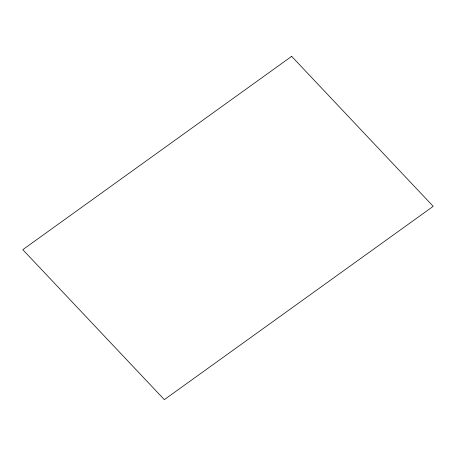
<?xml version="1.0" encoding="UTF-8"?>
<svg xmlns="http://www.w3.org/2000/svg" width="456" height="456" viewBox="0 0 456 456"><rect width="100%" height="100%" fill="white"/><g stroke="black" fill="none" stroke-linecap="round" stroke-linejoin="round"><path stroke-width="0.68" d="M291.658 56.35L22.8 249.671L164.342 399.65L433.2 206.329L291.658 56.35"/></g></svg>
